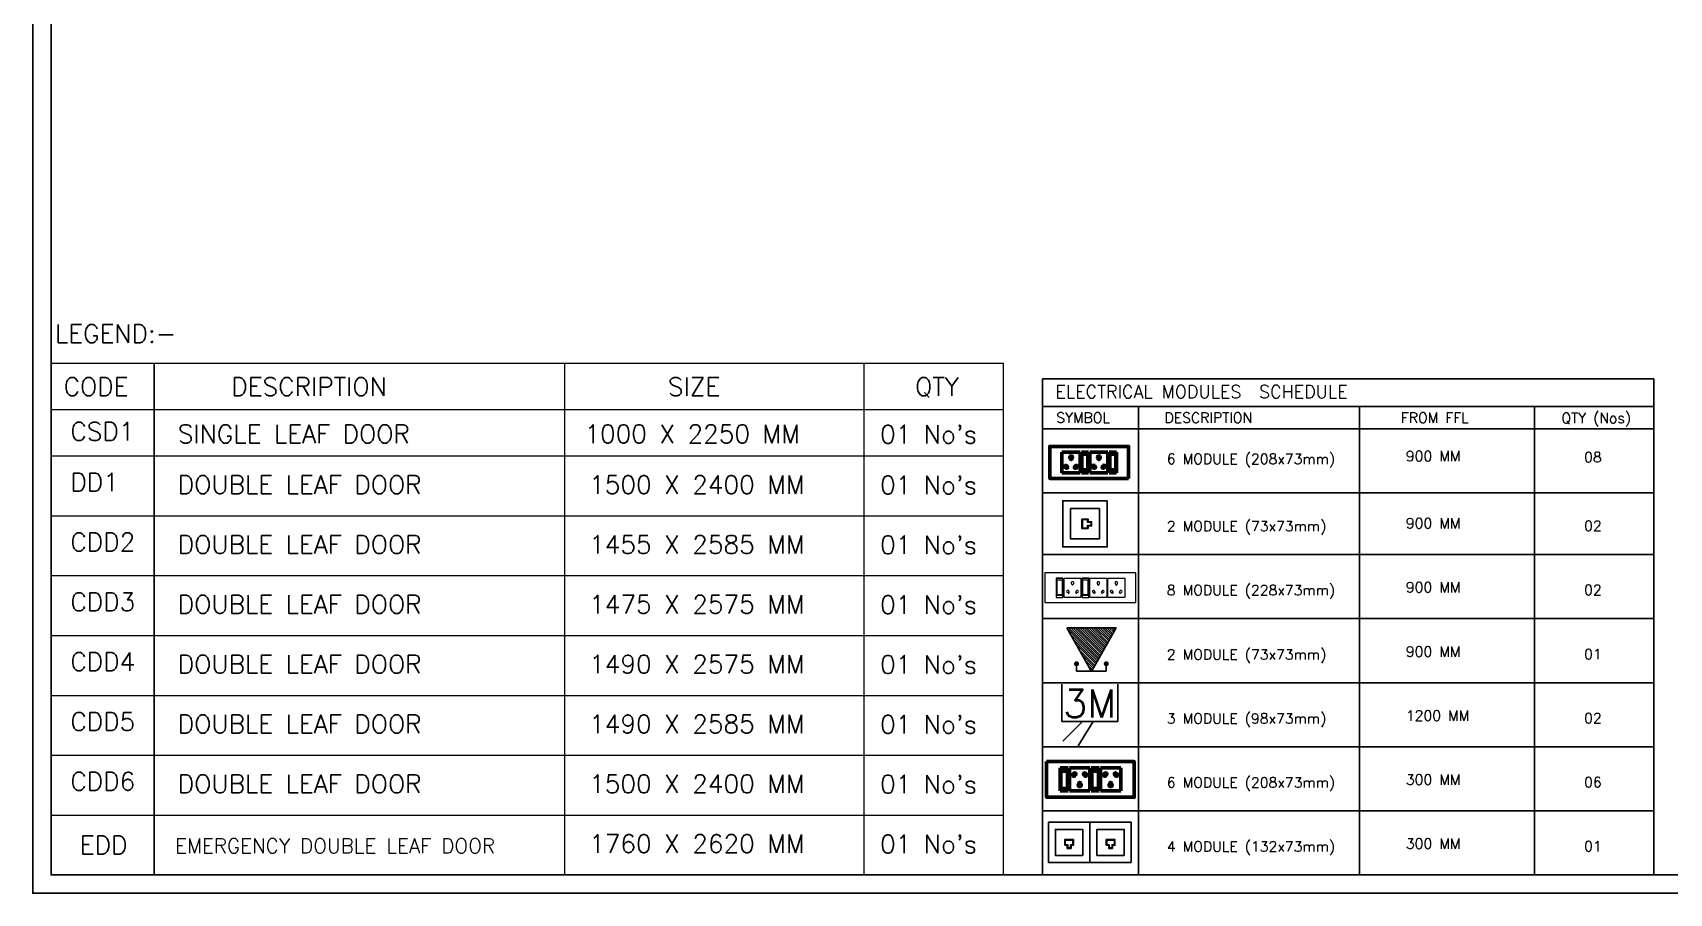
# Model space of a CAD drawing. Extents: x 3550807 to 4078732, y -628171 to -515859.
# Drawn here: x 3705080 to 3725724, y -620631 to -609782 of the extents above; entities that cross this region are included whole.
import ezdxf

# ---------------------------------------------------------------- set-up
doc = ezdxf.new("R2010")
doc.units = 0
doc.header["$LTSCALE"] = 6
doc.header["$MEASUREMENT"] = 0
doc.layers.get('0').update_dxf_attribs({"linetype": 'CONTINUOUS'})
for name, color, linetype, lineweight in [('900 Door', 56, 'CONTINUOUS', 5), ('ELBOW_FLANGE', 7, 'CONTINUOUS', 0), ('ELE. 2N0S OF 6-16 UPS SOCKETS', 191, 'CONTINUOUS', 15)]:
    doc.layers.add(name, color=color, linetype=linetype, lineweight=lineweight)
for name, color, linetype in [('DIM', 7, 'CONTINUOUS'), ('ELE-3M UPS P.SB', 3, 'CONTINUOUS'), ('ELE-8M 6-16A UPS SOCKET', 223, 'CONTINUOUS'), ('ELE-TEL POINT', 4, 'CONTINUOUS'), ('ELE.LAN POINT', 3, 'CONTINUOUS'), ('RCP Legend', 7, 'CONTINUOUS'), ('TITLE BLOCK', 7, 'CONTINUOUS')]:
    doc.layers.add(name, color=color, linetype=linetype)
doc.styles.add('ROMANS', font='romans.shx')
doc.styles.get("Standard").update_dxf_attribs({"font": 'SIMPLEX'})

# ---------------------------------------------------------------- blocks, each defined once
blk = doc.blocks.new('5Y3AQY')
at = {"layer": 'ELE. 2N0S OF 6-16 UPS SOCKETS', "color": 72, "lineweight": 50}
for p, q in [((-311.5, -26.5), (-277.7, -26.5)), ((-311.5, -123.5), (-311.5, -26.5)), ((-311.5, -123.5), (-311.5, -26.5)), ((-308.7, -37), (-280.5, -37)), ((-308.7, -113), (-308.7, -37)), ((-308.7, -40.4), (-280.5, -40.4)), ((-280.5, -37), (-280.5, -113)), ((-277.7, -26.5), (-277.7, -123.5)), ((-272.1, -26.5), (-272.1, -123.5)), ((-187.1, -26.5), (-272.1, -26.5)), ((-187.1, -123.5), (-187.1, -26.5)), ((-181.4, -26.5), (-147.6, -26.5)), ((-181.4, -123.5), (-181.4, -26.5)), ((-181.4, -123.5), (-181.4, -26.5)), ((-178.6, -37), (-150.4, -37)), ((-178.6, -113), (-178.6, -37)), ((-178.6, -40.4), (-150.4, -40.4)), ((-150.4, -37), (-150.4, -113)), ((-147.6, -26.5), (-147.6, -123.5)), ((-57, -26.5), (-142, -26.5)), ((-142, -26.5), (-142, -123.5)), ((-57, -123.5), (-57, -26.5)), ((-311.5, -123.5), (-277.7, -123.5)), ((-277.7, -123.5), (-311.5, -123.5)), ((-280.5, -113), (-308.7, -113)), ((-272.1, -123.5), (-187.1, -123.5)), ((-181.4, -123.5), (-147.6, -123.5)), ((-147.6, -123.5), (-181.4, -123.5)), ((-150.4, -113), (-178.6, -113)), ((-142, -123.5), (-57, -123.5))]:
    blk.add_line(p, q, dxfattribs=at)
blk.add_lwpolyline([(-368.5, 0), (0, 0), (0, -150), (-368.5, -150)], close=True, dxfattribs=at)
for centre, radius, start, end in [((-253.8, -56.1), 5.7, 87.48997, 354.73109), ((-249.3, -52.1), 4.6, 284.90486, 157.31619), ((-209.8, -52.1), 4.6, 22.68381, 255.09514), ((-205.3, -56.1), 5.7, 185.26891, 92.51003), ((-123.7, -56.1), 5.7, 87.48997, 354.73109), ((-119.2, -52.1), 4.6, 284.90486, 157.31619), ((-79.7, -52.1), 4.6, 22.68381, 255.09514), ((-75.2, -56.1), 5.7, 185.26891, 92.51003), ((-229.6, -99), 6.62, 127.15837, 52.84163), ((-229.6, -92.3), 4.22, 341.40312, 198.59688), ((-99.5, -99), 6.62, 127.15837, 52.84163), ((-99.5, -92.3), 4.22, 341.40312, 198.59688)]:
    blk.add_arc(centre, radius, start, end, dxfattribs=at)
blk = doc.blocks.new('Voice')
at = {"layer": 'ELE.LAN POINT', "color": 6}
for points in [[(0, -31.8), (127.9, -31.8), (127.9, 92), (0, 92)], [(21.9, -10), (106, -10), (106, 70.1), (21.9, 70.1)], [(77.3, 21.4), (69.7, 21.4), (69.7, 11.7), (58.1, 11.7), (58.1, 21.4), (50.6, 21.4), (50.6, 38.7), (77.3, 38.7)], [(75.9, 22.8), (68.4, 22.8), (68.4, 13), (59.5, 13), (59.5, 22.8), (52, 22.8), (52, 37.4), (75.9, 37.4)]]:
    blk.add_lwpolyline(points, close=True, dxfattribs=at)
blk = doc.blocks.new('543E')
at = {"layer": 'ELE. 2N0S OF 6-16 UPS SOCKETS', "color": 72, "linetype": 'ByBlock'}
for p, q in [((-123.5, -57), (-123.5, -90.8)), ((-26.5, -57), (-123.5, -57)), ((-26.5, -57), (-123.5, -57)), ((-113, -59.8), (-113, -88)), ((-37, -59.8), (-113, -59.8)), ((-109.6, -59.8), (-109.6, -88)), ((-37, -88), (-37, -59.8)), ((-26.5, -57), (-26.5, -90.8)), ((-26.5, -90.8), (-26.5, -57)), ((-123.5, -90.8), (-26.5, -90.8)), ((-123.5, -96.4), (-26.5, -96.4)), ((-123.5, -181.4), (-123.5, -96.4)), ((-113, -88), (-37, -88)), ((-26.5, -96.4), (-26.5, -181.4)), ((-26.5, -181.4), (-123.5, -181.4)), ((-123.5, -187.1), (-123.5, -220.9)), ((-26.5, -187.1), (-123.5, -187.1)), ((-26.5, -187.1), (-123.5, -187.1)), ((-123.5, -220.9), (-26.5, -220.9)), ((-123.5, -311.5), (-123.5, -226.5)), ((-123.5, -226.5), (-26.5, -226.5)), ((-113, -189.9), (-113, -218)), ((-37, -189.9), (-113, -189.9)), ((-113, -218), (-37, -218)), ((-109.6, -189.9), (-109.6, -218)), ((-37, -218), (-37, -189.9)), ((-26.5, -187.1), (-26.5, -220.9)), ((-26.5, -220.9), (-26.5, -187.1)), ((-26.5, -226.5), (-26.5, -311.5)), ((-26.5, -311.5), (-123.5, -311.5)), ((-123.5, -402.2), (-123.5, -317.1)), ((-123.5, -317.1), (-26.5, -317.1)), ((-26.5, -317.1), (-26.5, -402.2)), ((-26.5, -402.2), (-123.5, -402.2))]:
    blk.add_line(p, q, dxfattribs=at)
blk.add_lwpolyline([(-150, 0), (-150, -459.1), (0, -459.1), (0, 0)], close=True, dxfattribs=at)
for centre, radius, start, end in [((-97.9, -119.2), 4.6, 112.68381, 345.09514), ((-97.9, -158.6), 4.6, 14.90486, 247.31619), ((-93.9, -114.7), 5.7, 275.26891, 182.51003), ((-93.9, -163.1), 5.7, 177.48997, 84.73109), ((-57.7, -138.9), 4.22, 71.40312, 288.59688), ((-51, -138.9), 6.62, 217.15837, 142.84163), ((-97.9, -249.3), 4.6, 112.68381, 345.09514), ((-93.9, -244.8), 5.7, 275.26891, 182.51003), ((-97.9, -288.7), 4.6, 14.90486, 247.31619), ((-93.9, -293.2), 5.7, 177.48997, 84.73109), ((-93.9, -335.4), 5.7, 275.26891, 182.51003), ((-57.7, -269), 4.22, 71.40312, 288.59688), ((-51, -269), 6.62, 217.15837, 142.84163), ((-97.9, -339.9), 4.6, 112.68381, 345.09514), ((-97.9, -379.4), 4.6, 14.90486, 247.31619), ((-93.9, -383.9), 5.7, 177.48997, 84.73109), ((-57.7, -359.7), 4.22, 71.40312, 288.59688), ((-51, -359.7), 6.62, 217.15837, 142.84163)]:
    blk.add_arc(centre, radius, start, end, dxfattribs=at)
blk = doc.blocks.new('3M UPS SB')
at = {"layer": 'ELE-3M UPS P.SB', "color": 3}
for p, q in [((-133.8, 160), (-69.3, 265.2)), ((-88.2, 160), (-3.4, 244.9)), ((-240, 160), (-240, 0)), ((0, 160), (-240, 160)), ((0, 160), (0, 0))]:
    blk.add_line(p, q, dxfattribs=at)
blk.add_text('3M', height=120, rotation=180, dxfattribs=at).set_placement((-6, 143))
blk = doc.blocks.new('6MODULE-UPS')
at = {"layer": 'ELE. 2N0S OF 6-16 UPS SOCKETS', "color": 223, "lineweight": 50}
for p, q in [((-5.7, 91.9), (-5.7, 19.7)), ((-5.7, 91.9), (-5.7, 19.7)), ((19.4, 91.9), (-5.7, 91.9)), ((-5.7, 91.9), (19.4, 91.9)), ((-3.6, 84), (-3.6, 27.6)), ((17.3, 84), (-3.6, 84)), ((17.3, 27.6), (17.3, 84)), ((19.4, 19.7), (19.4, 91.9)), ((23.6, 91.9), (86.9, 91.9)), ((23.6, 19.7), (23.6, 91.9)), ((86.9, 91.9), (86.9, 19.7)), ((91.1, 91.9), (91.1, 19.7)), ((91.1, 91.9), (91.1, 19.7)), ((116.2, 91.9), (91.1, 91.9)), ((91.1, 91.9), (116.2, 91.9)), ((93.2, 84), (93.2, 27.6)), ((114.1, 84), (93.2, 84)), ((114.1, 27.6), (114.1, 84)), ((116.2, 19.7), (116.2, 91.9)), ((120.4, 19.7), (120.4, 91.9)), ((120.4, 91.9), (183.6, 91.9)), ((183.6, 91.9), (183.6, 19.7)), ((-5.7, 19.7), (19.4, 19.7)), ((-3.6, 30.1), (17.3, 30.1)), ((-3.6, 27.6), (17.3, 27.6)), ((86.9, 19.7), (23.6, 19.7)), ((91.1, 19.7), (116.2, 19.7)), ((93.2, 30.1), (114.1, 30.1)), ((93.2, 27.6), (114.1, 27.6)), ((183.6, 19.7), (120.4, 19.7))]:
    blk.add_line(p, q, dxfattribs=at)
blk.add_lwpolyline([(-48.1, 0), (226, 0), (226, 111.6), (-48.1, 111.6)], close=True, dxfattribs=at)
for centre, radius, start, end in [((55.3, 73.6), 4.92, 307.1584, 232.8416), ((55.3, 68.7), 3.14, 161.4031, 18.5969), ((152, 73.6), 4.92, 307.1584, 232.8416), ((152, 68.7), 3.14, 161.4031, 18.5969), ((37.2, 41.7), 4.24, 5.2689, 272.51), ((40.6, 38.8), 3.42, 202.6838, 75.0951), ((69.9, 38.8), 3.42, 104.9049, 337.3162), ((73.3, 41.7), 4.24, 267.49, 174.7311), ((134, 41.7), 4.24, 5.2689, 272.51), ((137.3, 38.8), 3.42, 202.6838, 75.0951), ((166.7, 38.8), 3.42, 104.9049, 337.3162), ((170, 41.7), 4.24, 267.49, 174.7311)]:
    blk.add_arc(centre, radius, start, end, dxfattribs=at)
blk = doc.blocks.new('tel')
at = {"layer": 'ELE-TEL POINT', "ltscale": 30}
h = blk.add_hatch(dxfattribs=at)
h.set_pattern_fill('ANSI31', color=4, scale=19.025387, style=0)
h.set_pattern_definition([(45, (-98.626, 0.184), (-42.7132, 42.7132), [])])
h.paths.add_polyline_path([(-99, 0), (840, 1654), (1778, -3)])
at = {"layer": 'ELE-TEL POINT', "color": 4, "ltscale": 30}
for p, q in [((-99, 0), (840, 1654)), ((840, 1654), (1778, -3)), ((1778, -3), (-99, 0))]:
    blk.add_line(p, q, dxfattribs=at)
at = {"layer": 'ELE-TEL POINT', "color": 4, "ltscale": 12}
for p, q in [((276, 1648), (275, 1398)), ((1404, 1646), (1403, 1396))]:
    blk.add_line(p, q, dxfattribs=at)
at = {"layer": 'ELE-TEL POINT', "color": 4, "linetype": 'Continuous', "ltscale": 12}
blk.add_line((276, 1648), (1404, 1646), dxfattribs=at)
at = {"layer": 'ELE-TEL POINT', "color": 4, "ltscale": 30, "const_width": 95.1}
for points in [[(227, 1363, 1), (323, 1363, 1)], [(1355, 1361, 1), (1451, 1361, 1)]]:
    blk.add_lwpolyline(points, format="xyb", close=True, dxfattribs=at)

msp = doc.modelspace()

# ---------------------------------------------------------------- linework, layer by layer
for points in [[(3750161.6, -588619.7), (3750161.6, -620631.1), (3705080.4, -620631.1), (3705080.4, -588619.7)], [(3749929.8, -588851.5), (3749929.8, -620399.2), (3705312.2, -620399.2), (3705312.2, -588851.5)]]:
    msp.add_lwpolyline(points, close=True)
at = {"layer": 'DIM', "linetype": 'ByBlock'}
msp.add_line((3705312.2, -613948.5), (3705312.2, -620399.2), dxfattribs=at)
at = {"layer": 'ELBOW_FLANGE'}
for p, q in [((3705312.2, -613948.5), (3717322, -613948.5)), ((3711789, -613948.5), (3711789, -620399.2)), ((3715563.4, -613948.5), (3715563.4, -620399.2)), ((3717322, -613948.5), (3717322, -620399.2)), ((3705312.2, -614533.2), (3717322, -614533.2)), ((3705312.2, -615118), (3717322, -615118)), ((3705312.2, -615872.4), (3717322, -615872.4)), ((3705312.2, -616626.9), (3717322, -616626.9)), ((3705312.2, -617381.4), (3717322, -617381.4)), ((3705312.2, -618135.8), (3717322, -618135.8)), ((3705312.2, -618890.3), (3717322, -618890.3)), ((3705312.2, -619644.8), (3717322, -619644.8)), ((3705312.2, -620399.2), (3717322, -620399.2))]:
    msp.add_line(p, q, dxfattribs=at)
at = {"layer": 'RCP Legend', "lineweight": -3, "ltscale": 250}
for p, q in [((3717816, -614145.1), (3725527.8, -614145.1)), ((3717816, -614495.4), (3725527.8, -614495.4))]:
    msp.add_line(p, q, dxfattribs=at)
at = {"layer": 'RCP Legend', "lineweight": -3}
for p, q in [((3717816, -614145.1), (3717816, -620399.2)), ((3725527.8, -614145.1), (3725527.8, -620399.2)), ((3719027.4, -614495.4), (3719027.4, -620399.2)), ((3721818, -614495.4), (3721818, -620399.2)), ((3724024.3, -614495.4), (3724024.3, -620399.2)), ((3717816, -614775.6), (3725527.8, -614775.6)), ((3717816, -615582.7), (3725527.8, -615582.7)), ((3717816, -615582.7), (3725527.8, -615582.7)), ((3717816, -615582.7), (3725527.8, -615582.7)), ((3725527.8, -615582.7), (3717816, -615582.7)), ((3717816, -615582.7), (3725527.8, -615582.7)), ((3717816, -616360.3), (3725527.8, -616360.3)), ((3717816, -617167.4), (3725527.8, -617167.4)), ((3717816, -617978.1), (3725527.8, -617978.1)), ((3717816, -618785.1), (3725527.8, -618785.1)), ((3717816, -619592.2), (3725527.8, -619592.2)), ((3717816, -620399.2), (3725527.8, -620399.2))]:
    msp.add_line(p, q, dxfattribs=at)
at = {"layer": 'TITLE BLOCK'}
msp.add_line((3706613.6, -613948.5), (3706613.6, -620399.2), dxfattribs=at)

# ---------------------------------------------------------------- block references
at = {"layer": 'ELE-3M UPS P.SB', "color": 6, "xscale": 2.929687500002012, "yscale": 2.929687500002012, "zscale": 2.929687500002012, "rotation": 179.9999999999999}
msp.add_blockref('3M UPS SB', (3718063, -617996.4), dxfattribs=at)
at = {"layer": 'ELE-8M 6-16A UPS SOCKET', "color": 254, "linetype": 'ByBlock', "true_color": 0xdebad0, "xscale": 2.5, "yscale": 2.5, "zscale": 2.5, "rotation": 90}
msp.add_blockref('543E', (3717848.8, -616591.6), dxfattribs=at)
at = {"layer": 'ELE-TEL POINT', "color": 0, "ltscale": 30, "xscale": -0.3328014876531363, "yscale": 0.3328014876531382, "zscale": 0.3328014876531382, "rotation": 179.8929051788798}
msp.add_blockref('tel', (3718156.4, -617284), dxfattribs=at)
at = {"layer": 'ELE. 2N0S OF 6-16 UPS SOCKETS', "color": 3, "linetype": 'ByBlock', "xscale": 2.7, "yscale": 2.7, "zscale": 2.7, "rotation": 180}
msp.add_blockref('5Y3AQY', (3717909.1, -615401.8), dxfattribs=at)
at = {"layer": 'ELE. 2N0S OF 6-16 UPS SOCKETS', "xscale": -4.033337493304598, "yscale": 4.033337493304598, "zscale": 4.033337493304598, "rotation": 180}
msp.add_blockref('6MODULE-UPS', (3718063.8, -618970.1), dxfattribs=at)
at = {"layer": 'ELE.LAN POINT', "color": 7, "xscale": -4.542326114749564, "yscale": 4.542326114749564, "zscale": 4.542326114749564, "rotation": 89.9999999999995}
msp.add_blockref('Voice', (3718490.6, -615682.8), dxfattribs=at)
at = {"layer": 'ELE.LAN POINT', "color": 7, "xscale": -4.088093503274608, "yscale": 4.088093503274608, "zscale": 4.088093503274608}
for p in [(3718414.9, -620112.7), (3718937.7, -620112.7)]:
    msp.add_blockref('Voice', p, dxfattribs=at)

# ---------------------------------------------------------------- texts
at = {"layer": '900 Door', "color": 7, "style": 'ROMANS'}
for s, height, p in [('LEGEND:-', 229.93, (3705361.8, -613690.5)), ('CODE', 229.93, (3705470.6, -614359.7)), ('DESCRIPTION', 229.928, (3707585.8, -614359.7)), ('SIZE', 229.93, (3713093, -614359.7)), ('QTY', 229.93, (3716210.6, -614359.7)), ('CSD1', 229.93, (3705555.7, -614923.4)), ('DD1', 229.93, (3705555.7, -615563.1)), ('CDD2', 229.93, (3705555.7, -616317.6)), ('CDD3', 229.93, (3705555.7, -617072)), ('CDD4', 229.93, (3705555.7, -617826.5)), ('CDD5', 229.93, (3705555.7, -618581)), ('CDD6', 229.93, (3705555.7, -619335.4)), ('EDD', 229.93, (3705674.7, -620138.1))]:
    msp.add_text(s, height=height, dxfattribs=at).set_placement(p)
at = {"layer": 'RCP Legend', "lineweight": -3}
for s, height, p in [('ELECTRICAL MODULES  SCHEDULE', 162, (3717979.9, -614389)), ('QTY (Nos)', 129.6, (3724363.6, -614704.3)), ('SYMBOL', 129.6, (3717990.7, -614699.9)), ('DESCRIPTION', 129.6, (3719357, -614699.9)), (' FROM FFL', 129.6, (3722249.6, -614699.9)), ('6 MODULE (208x73mm)', 129.6, (3719385.9, -615220.4)), ('900 MM', 129.6, (3722400.9, -615184)), ('08', 129.6, (3724649.4, -615197.8)), ('2 MODULE (73x73mm)', 129.6, (3719385.9, -616067.7)), ('900 MM', 129.6, (3722400.9, -616031.3)), ('02', 129.6, (3724649.4, -616063.7)), ('8 MODULE (228x73mm)', 129.6, (3719385.9, -616874.7)), ('900 MM', 129.6, (3722400.9, -616838.3)), ('02', 129.6, (3724649.4, -616870.8)), ('2 MODULE (73x73mm)', 129.6, (3719385.9, -617685.4)), ('900 MM', 129.6, (3722400.9, -617649)), ('01', 129.6, (3724649.4, -617681.5)), ('3 MODULE (98x73mm)', 129.6, (3719385.9, -618492.5)), ('1200 MM', 129.6, (3722400.9, -618456.1)), ('02', 129.6, (3724649.4, -618488.5)), ('6 MODULE (208x73mm)', 129.6, (3719385.9, -619299.5)), ('300 MM', 129.6, (3722400.9, -619263.1)), ('06', 129.6, (3724649.4, -619295.6)), ('4 MODULE (132x73mm)', 129.6, (3719385.9, -620106.6)), ('300 MM', 129.6, (3722400.9, -620070.2)), ('01', 129.6, (3724649.4, -620102.6))]:
    msp.add_text(s, height=height, dxfattribs=at).set_placement(p)
at = {"layer": 'TITLE BLOCK', "style": 'ROMANS'}
for s, height, p in [('SINGLE LEAF DOOR', 229.928, (3706910.9, -614954.8)), ('  1000 X 2250 MM', 229.928, (3711724.1, -614954.8)), ("01 No's", 229.93, (3715769.2, -614959.3)), ('DOUBLE LEAF DOOR', 229.928, (3706910.9, -615594.5)), (' 1500 X 2400 MM', 229.928, (3711941.3, -615594.5)), ("01 No's", 229.93, (3715769.2, -615599)), ('DOUBLE LEAF DOOR', 229.928, (3706910.9, -616348.9)), (' 1455 X 2585 MM', 229.928, (3711941.3, -616348.9)), ("01 No's", 229.93, (3715769.2, -616353.4)), ('DOUBLE LEAF DOOR', 229.928, (3706910.9, -617103.4)), (' 1475 X 2575 MM', 229.928, (3711941.3, -617103.4)), ("01 No's", 229.93, (3715769.2, -617107.9)), ('DOUBLE LEAF DOOR', 229.928, (3706910.9, -617857.9)), (' 1490 X 2575 MM', 229.928, (3711941.3, -617857.9)), ("01 No's", 229.93, (3715769.2, -617862.4)), ('DOUBLE LEAF DOOR', 229.928, (3706910.9, -618612.3)), (' 1490 X 2585 MM', 229.928, (3711941.3, -618612.3)), ("01 No's", 229.93, (3715769.2, -618616.8)), ('DOUBLE LEAF DOOR', 229.928, (3706910.9, -619366.8)), (' 1500 X 2400 MM', 229.928, (3711941.3, -619366.8)), ("01 No's", 229.93, (3715769.2, -619371.3)), (' 1760 X 2620 MM', 229.928, (3711941.3, -620121.3)), ("01 No's", 229.93, (3715769.2, -620125.8)), ('EMERGENCY DOUBLE LEAF DOOR', 183.942, (3706876, -620125.1))]:
    msp.add_text(s, height=height, dxfattribs=at).set_placement(p)

doc.saveas('drawing.dxf')
